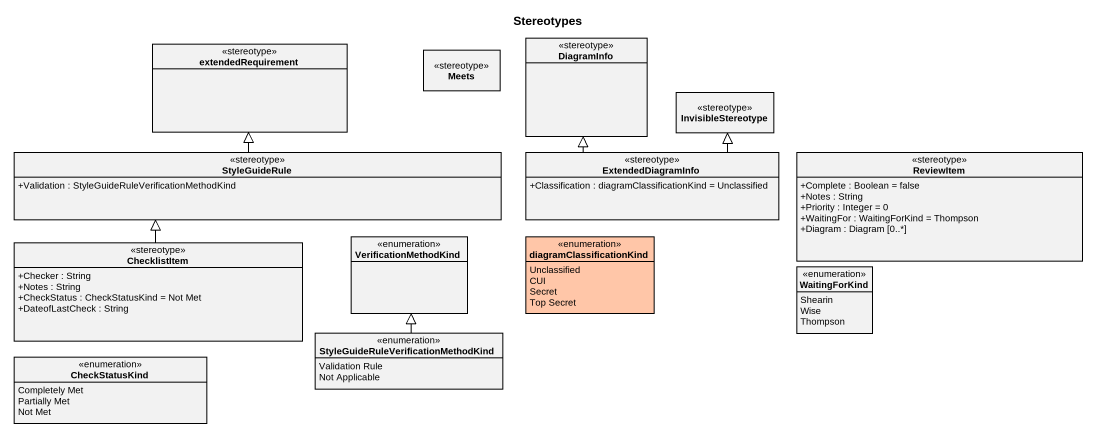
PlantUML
@startuml
title Stereotypes
hide circle
hide empty members
skinparam classAttributeIconSize 0
class extendedRequirement <<stereotype>>
class Meets <<stereotype>>
class DiagramInfo <<stereotype>>
class InvisibleStereotype <<stereotype>>
class StyleGuideRule <<stereotype>> {
  +Validation : StyleGuideRuleVerificationMethodKind
}
class ExtendedDiagramInfo <<stereotype>> {
  +Classification : diagramClassificationKind = Unclassified
}
class ReviewItem <<stereotype>> {
  +Complete : Boolean = false
  +Notes : String
  +Priority : Integer = 0
  +WaitingFor : WaitingForKind = Thompson
  +Diagram : Diagram [0..*]
}
class ChecklistItem <<stereotype>> {
  +Checker : String
  +Notes : String
  +CheckStatus : CheckStatusKind = Not Met
  +DateofLastCheck : String
}
enum VerificationMethodKind
enum diagramClassificationKind #FFC6A8 {
  Unclassified
  CUI
  Secret
  Top Secret
}
enum WaitingForKind {
  Shearin
  Wise
  Thompson
}
enum CheckStatusKind {
  Completely Met
  Partially Met
  Not Met
}
enum "StyleGuideRuleVerificationMethodKind" as StyleGuideRuleVerificationMe {
  Validation Rule
  Not Applicable
}
StyleGuideRule -up-|> extendedRequirement
ExtendedDiagramInfo -up-|> DiagramInfo
ExtendedDiagramInfo -up-|> InvisibleStereotype
ChecklistItem -up-|> StyleGuideRule
StyleGuideRuleVerificationMe -up-|> VerificationMethodKind
@enduml
